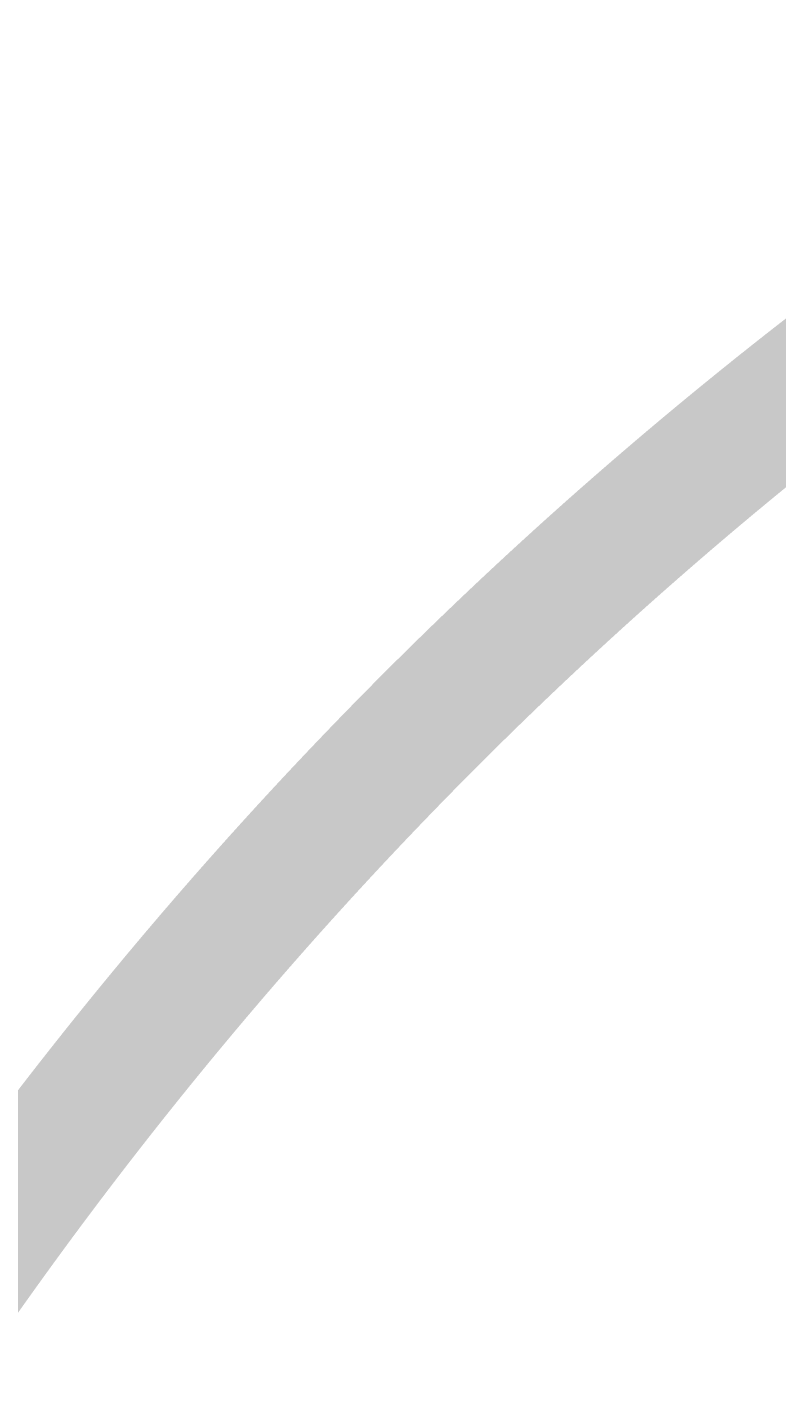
# Model space of a CAD drawing. Header units: inches. Extents: x -1574 to 492, y -294 to 234.
# Drawn here: x -736.261 to -735.552, y -147.172 to -145.886 of the extents above; entities that cross this region are included whole.
import ezdxf

# ---------------------------------------------------------------- set-up
doc = ezdxf.new("R2010")
doc.units = ezdxf.units.IN
doc.header["$MEASUREMENT"] = 0
doc.layers.add('EXTERIOR DIMS', color=7, linetype='Continuous')
doc.layers.add('EXTERIOR ELEC EQUIP', color=190, linetype='Continuous')
doc.styles.get("Standard").update_dxf_attribs({"font": 'ARIAL.TTF'})
doc.dimstyles.get("Standard").update_dxf_attribs({"dimtxt": 0.18, "dimasz": 0.18, "dimexe": 0.18, "dimexo": 0.0625, "dimgap": 0.09, "dimtad": 0, "dimtih": 1, "dimtoh": 1, "dimdec": 4, "dimzin": 0, "dimdsep": 46, "dimtxsty": 'Standard', "dimcen": 0.09, "dimadec": 0, "dimazin": 0, "dimtfac": 1, "dimtdec": 4, "dimtofl": 0, "dimtmove": 0, "dimatfit": 3, "dimfxl": 0, "dimtolj": 1, "dimtzin": 0, "dimarcsym": 0})

# ---------------------------------------------------------------- blocks, each defined once
blk = doc.blocks.new('*D95')
at = {"layer": 'Defpoints', "color": 0, "transparency": 16777216}
for p in [(-797.4576, -71.9047), (-797.4576, -114.9002), (-730.293, -152.1456)]:
    blk.add_point(p, dxfattribs=at)
at = {"layer": 'EXTERIOR DIMS', "color": 0, "lineweight": -2, "transparency": 16777216}
for p, q in [((-797.4576, -114.8377), (-797.4576, -71.7247)), ((-730.293, -152.0831), (-730.293, -71.7247)), ((-797.2776, -71.9047), (-764.2872, -71.9047)), ((-730.473, -71.9047), (-763.4633, -71.9047))]:
    blk.add_line(p, q, dxfattribs=at)
at = {"layer": 'EXTERIOR DIMS', "color": 0, "transparency": 16777216}
for points in [[(-797.2776, -71.8747), (-797.2776, -71.9347), (-797.4576, -71.9047)], [(-730.473, -71.8747), (-730.473, -71.9347), (-730.293, -71.9047)]]:
    blk.add_solid(points, dxfattribs=at)
at = {"layer": 'EXTERIOR DIMS', "color": 0, "transparency": 16777216, "insert": (-763.8753, -71.9047), "char_height": 0.18, "attachment_point": 5}
blk.add_mtext('\\A1;5\'-7 {\\H0.7x;\\S1/4;}"', dxfattribs=at)

msp = doc.modelspace()

# ---------------------------------------------------------------- linework, layer by layer
at = {"layer": 'EXTERIOR ELEC EQUIP', "color": 60, "const_width": 0.125}
msp.add_lwpolyline([(-736.32375, -147.07012), (-736.32327, -147.06944), (-736.32278, -147.06875), (-736.3223, -147.06806), (-736.32181, -147.06737), (-736.32132, -147.06669), (-736.32084, -147.066), (-736.32035, -147.06531), (-736.31987, -147.06463), (-736.31938, -147.06394), (-736.3189, -147.06325), (-736.31841, -147.06257), (-736.31792, -147.06188), (-736.31744, -147.06119), (-736.31695, -147.06051), (-736.31646, -147.05982), (-736.31598, -147.05914), (-736.31549, -147.05845), (-736.315, -147.05777), (-736.31452, -147.05708), (-736.31403, -147.0564), (-736.31354, -147.05571), (-736.31306, -147.05503), (-736.31257, -147.05434), (-736.31208, -147.05366), (-736.3116, -147.05297), (-736.31111, -147.05229), (-736.31062, -147.05161), (-736.31013, -147.05092), (-736.30965, -147.05024), (-736.30916, -147.04956), (-736.30867, -147.04887), (-736.30818, -147.04819), (-736.30769, -147.04751), (-736.30721, -147.04683), (-736.30672, -147.04614), (-736.30623, -147.04546), (-736.30574, -147.04478), (-736.30525, -147.0441), (-736.30476, -147.04341), (-736.30427, -147.04273), (-736.30379, -147.04205), (-736.3033, -147.04137), (-736.30281, -147.04069), (-736.30232, -147.04001), (-736.30183, -147.03933), (-736.30134, -147.03865), (-736.30085, -147.03796), (-736.30036, -147.03728), (-736.29987, -147.0366), (-736.29938, -147.03592), (-736.29889, -147.03524), (-736.2984, -147.03456), (-736.29791, -147.03388), (-736.29742, -147.0332), (-736.29693, -147.03253), (-736.29644, -147.03185), (-736.29595, -147.03117), (-736.29546, -147.03049), (-736.29497, -147.02981), (-736.29448, -147.02913), (-736.29399, -147.02845), (-736.2935, -147.02777), (-736.29301, -147.0271), (-736.29252, -147.02642), (-736.29203, -147.02574), (-736.29153, -147.02506), (-736.29104, -147.02438), (-736.29055, -147.02371), (-736.29006, -147.02303), (-736.28957, -147.02235), (-736.28908, -147.02168), (-736.28859, -147.021), (-736.28809, -147.02032), (-736.2876, -147.01965), (-736.28711, -147.01897), (-736.28662, -147.01829), (-736.28613, -147.01762), (-736.28563, -147.01694), (-736.28514, -147.01627), (-736.28465, -147.01559), (-736.28416, -147.01492), (-736.28366, -147.01424), (-736.28317, -147.01357), (-736.28268, -147.01289), (-736.28218, -147.01222), (-736.28169, -147.01154), (-736.2812, -147.01087), (-736.28071, -147.01019), (-736.28021, -147.00952), (-736.27972, -147.00885), (-736.27923, -147.00817), (-736.27873, -147.0075), (-736.27824, -147.00683), (-736.27774, -147.00615), (-736.27725, -147.00548), (-736.27676, -147.00481), (-736.27626, -147.00413), (-736.27577, -147.00346), (-736.27527, -147.00279), (-736.27478, -147.00212), (-736.27429, -147.00144), (-736.27379, -147.00077), (-736.2733, -147.0001), (-736.2728, -146.99943), (-736.27231, -146.99876), (-736.27181, -146.99809), (-736.27132, -146.99741), (-736.27082, -146.99674), (-736.27033, -146.99607), (-736.26983, -146.9954), (-736.26934, -146.99473), (-736.26884, -146.99406), (-736.26835, -146.99339), (-736.26785, -146.99272), (-736.26735, -146.99205), (-736.26686, -146.99138), (-736.26636, -146.99071), (-736.26587, -146.99004), (-736.26537, -146.98937), (-736.26487, -146.9887), (-736.26438, -146.98803), (-736.26388, -146.98736), (-736.26339, -146.9867), (-736.26289, -146.98603), (-736.26239, -146.98536), (-736.2619, -146.98469), (-736.2614, -146.98402), (-736.2609, -146.98335), (-736.2604, -146.98269), (-736.25991, -146.98202), (-736.25941, -146.98135), (-736.25891, -146.98068), (-736.25842, -146.98002), (-736.25792, -146.97935), (-736.25742, -146.97868), (-736.25692, -146.97802), (-736.25643, -146.97735), (-736.25593, -146.97668), (-736.25543, -146.97602), (-736.25493, -146.97535), (-736.25443, -146.97469), (-736.25394, -146.97402), (-736.25344, -146.97335), (-736.25294, -146.97269), (-736.25244, -146.97202), (-736.25194, -146.97136), (-736.25144, -146.97069), (-736.25094, -146.97003), (-736.25045, -146.96936), (-736.24995, -146.9687), (-736.24945, -146.96803), (-736.24895, -146.96737), (-736.24845, -146.96671), (-736.24795, -146.96604), (-736.24745, -146.96538), (-736.24695, -146.96471), (-736.24645, -146.96405), (-736.24595, -146.96339), (-736.24545, -146.96272), (-736.24495, -146.96206), (-736.24445, -146.9614), (-736.24395, -146.96074), (-736.24345, -146.96007), (-736.24295, -146.95941), (-736.24245, -146.95875), (-736.24195, -146.95809), (-736.24145, -146.95743), (-736.24095, -146.95676), (-736.24045, -146.9561), (-736.23995, -146.95544), (-736.23945, -146.95478), (-736.23895, -146.95412), (-736.23845, -146.95346), (-736.23795, -146.9528), (-736.23744, -146.95214), (-736.23694, -146.95148), (-736.23644, -146.95081), (-736.23594, -146.95015), (-736.23544, -146.94949), (-736.23494, -146.94883), (-736.23444, -146.94818), (-736.23393, -146.94752), (-736.23343, -146.94686), (-736.23293, -146.9462), (-736.23243, -146.94554), (-736.23193, -146.94488), (-736.23142, -146.94422), (-736.23092, -146.94356), (-736.23042, -146.9429), (-736.22992, -146.94224), (-736.22941, -146.94159), (-736.22891, -146.94093), (-736.22841, -146.94027), (-736.2279, -146.93961), (-736.2274, -146.93896), (-736.2269, -146.9383), (-736.2264, -146.93764), (-736.22589, -146.93698), (-736.22539, -146.93633), (-736.22489, -146.93567), (-736.22438, -146.93501), (-736.22388, -146.93436), (-736.22337, -146.9337), (-736.22287, -146.93304), (-736.22237, -146.93239), (-736.22186, -146.93173), (-736.22136, -146.93108), (-736.22085, -146.93042), (-736.22035, -146.92977), (-736.21985, -146.92911), (-736.21934, -146.92846), (-736.21884, -146.9278), (-736.21833, -146.92715), (-736.21783, -146.92649), (-736.21732, -146.92584), (-736.21682, -146.92518), (-736.21631, -146.92453), (-736.21581, -146.92387), (-736.2153, -146.92322), (-736.2148, -146.92257), (-736.21429, -146.92191), (-736.21379, -146.92126), (-736.21328, -146.92061), (-736.21277, -146.91995), (-736.21227, -146.9193), (-736.21176, -146.91865), (-736.21126, -146.91799), (-736.21075, -146.91734), (-736.21024, -146.91669), (-736.20974, -146.91604), (-736.20923, -146.91539), (-736.20873, -146.91473), (-736.20822, -146.91408), (-736.20771, -146.91343), (-736.20721, -146.91278), (-736.2067, -146.91213), (-736.20619, -146.91148), (-736.20569, -146.91083), (-736.20518, -146.91017), (-736.20467, -146.90952), (-736.20416, -146.90887), (-736.20366, -146.90822), (-736.20315, -146.90757), (-736.20264, -146.90692), (-736.20213, -146.90627), (-736.20163, -146.90562), (-736.20112, -146.90497), (-736.20061, -146.90432), (-736.2001, -146.90368), (-736.19959, -146.90303), (-736.19909, -146.90238), (-736.19858, -146.90173), (-736.19807, -146.90108), (-736.19756, -146.90043), (-736.19705, -146.89978), (-736.19654, -146.89913), (-736.19604, -146.89849), (-736.19553, -146.89784), (-736.19502, -146.89719), (-736.19451, -146.89654), (-736.194, -146.8959), (-736.19349, -146.89525), (-736.19298, -146.8946), (-736.19247, -146.89395), (-736.19196, -146.89331), (-736.19145, -146.89266), (-736.19094, -146.89201), (-736.19043, -146.89137), (-736.18992, -146.89072), (-736.18941, -146.89008), (-736.18891, -146.88943), (-736.18839, -146.88878), (-736.18788, -146.88814), (-736.18737, -146.88749), (-736.18686, -146.88685), (-736.18635, -146.8862), (-736.18584, -146.88556), (-736.18533, -146.88491), (-736.18482, -146.88427), (-736.18431, -146.88362), (-736.1838, -146.88298), (-736.18329, -146.88234), (-736.18278, -146.88169), (-736.18227, -146.88105), (-736.18176, -146.8804), (-736.18125, -146.87976), (-736.18073, -146.87912), (-736.18022, -146.87847), (-736.17971, -146.87783), (-736.1792, -146.87719), (-736.17869, -146.87654), (-736.17818, -146.8759), (-736.17766, -146.87526), (-736.17715, -146.87462), (-736.17664, -146.87397), (-736.17613, -146.87333), (-736.17561, -146.87269), (-736.1751, -146.87205), (-736.17459, -146.87141), (-736.17408, -146.87077), (-736.17356, -146.87012), (-736.17305, -146.86948), (-736.17254, -146.86884), (-736.17203, -146.8682), (-736.17151, -146.86756), (-736.171, -146.86692), (-736.17049, -146.86628), (-736.16997, -146.86564), (-736.16946, -146.865), (-736.16895, -146.86436), (-736.16843, -146.86372), (-736.16792, -146.86308), (-736.16741, -146.86244), (-736.16689, -146.8618), (-736.16638, -146.86116), (-736.16586, -146.86052), (-736.16535, -146.85988), (-736.16484, -146.85925), (-736.16432, -146.85861), (-736.16381, -146.85797), (-736.16329, -146.85733), (-736.16278, -146.85669), (-736.16226, -146.85605), (-736.16175, -146.85542), (-736.16123, -146.85478), (-736.16072, -146.85414), (-736.1602, -146.8535), (-736.15969, -146.85287), (-736.15917, -146.85223), (-736.15866, -146.85159), (-736.15814, -146.85096), (-736.15763, -146.85032), (-736.15711, -146.84968), (-736.1566, -146.84905), (-736.15608, -146.84841), (-736.15557, -146.84777), (-736.15505, -146.84714), (-736.15453, -146.8465), (-736.15402, -146.84587), (-736.1535, -146.84523), (-736.15298, -146.8446), (-736.15247, -146.84396), (-736.15195, -146.84333), (-736.15144, -146.84269), (-736.15092, -146.84206), (-736.1504, -146.84142), (-736.14989, -146.84079), (-736.14937, -146.84015), (-736.14885, -146.83952), (-736.14833, -146.83889), (-736.14782, -146.83825), (-736.1473, -146.83762), (-736.14678, -146.83698), (-736.14627, -146.83635), (-736.14575, -146.83572), (-736.14523, -146.83509), (-736.14471, -146.83445), (-736.14419, -146.83382), (-736.14368, -146.83319), (-736.14316, -146.83255), (-736.14264, -146.83192), (-736.14212, -146.83129), (-736.1416, -146.83066), (-736.14109, -146.83003), (-736.14057, -146.8294), (-736.14005, -146.82876), (-736.13953, -146.82813), (-736.13901, -146.8275), (-736.13849, -146.82687), (-736.13797, -146.82624), (-736.13746, -146.82561), (-736.13694, -146.82498), (-736.13642, -146.82435), (-736.1359, -146.82372), (-736.13538, -146.82309), (-736.13486, -146.82246), (-736.13434, -146.82183), (-736.13382, -146.8212), (-736.1333, -146.82057), (-736.13278, -146.81994), (-736.13226, -146.81931), (-736.13174, -146.81868), (-736.13122, -146.81805), (-736.1307, -146.81742), (-736.13018, -146.81679), (-736.12966, -146.81617), (-736.12914, -146.81554), (-736.12862, -146.81491), (-736.1281, -146.81428), (-736.12758, -146.81365), (-736.12706, -146.81303), (-736.12654, -146.8124), (-736.12602, -146.81177), (-736.12549, -146.81114), (-736.12497, -146.81052), (-736.12445, -146.80989), (-736.12393, -146.80926), (-736.12341, -146.80864), (-736.12289, -146.80801), (-736.12237, -146.80738), (-736.12185, -146.80676), (-736.12132, -146.80613), (-736.1208, -146.8055), (-736.12028, -146.80488), (-736.11976, -146.80425), (-736.11924, -146.80363), (-736.11871, -146.803), (-736.11819, -146.80238), (-736.11767, -146.80175), (-736.11715, -146.80113), (-736.11662, -146.8005), (-736.1161, -146.79988), (-736.11558, -146.79925), (-736.11506, -146.79863), (-736.11453, -146.79801), (-736.11401, -146.79738), (-736.11349, -146.79676), (-736.11296, -146.79613), (-736.11244, -146.79551), (-736.11192, -146.79489), (-736.11139, -146.79426), (-736.11087, -146.79364), (-736.11035, -146.79302), (-736.10982, -146.7924), (-736.1093, -146.79177), (-736.10878, -146.79115), (-736.10825, -146.79053), (-736.10773, -146.78991), (-736.1072, -146.78928), (-736.10668, -146.78866), (-736.10616, -146.78804), (-736.10563, -146.78742), (-736.10511, -146.7868), (-736.10458, -146.78618), (-736.10406, -146.78555), (-736.10353, -146.78493), (-736.10301, -146.78431), (-736.10248, -146.78369), (-736.10196, -146.78307), (-736.10143, -146.78245), (-736.10091, -146.78183), (-736.10038, -146.78121), (-736.09986, -146.78059), (-736.09933, -146.77997), (-736.09881, -146.77935), (-736.09828, -146.77873), (-736.09775, -146.77811), (-736.09723, -146.77749), (-736.0967, -146.77687), (-736.09618, -146.77626), (-736.09565, -146.77564), (-736.09512, -146.77502), (-736.0946, -146.7744), (-736.09407, -146.77378), (-736.09355, -146.77316), (-736.09302, -146.77255), (-736.09249, -146.77193), (-736.09197, -146.77131), (-736.09144, -146.77069), (-736.09091, -146.77007), (-736.09038, -146.76946), (-736.08986, -146.76884), (-736.08933, -146.76822), (-736.0888, -146.76761), (-736.08828, -146.76699), (-736.08775, -146.76637), (-736.08722, -146.76576), (-736.08669, -146.76514), (-736.08617, -146.76452), (-736.08564, -146.76391), (-736.08511, -146.76329), (-736.08458, -146.76268), (-736.08405, -146.76206), (-736.08353, -146.76145), (-736.083, -146.76083), (-736.08247, -146.76022), (-736.08194, -146.7596), (-736.08141, -146.75899), (-736.08088, -146.75837), (-736.08036, -146.75776), (-736.07983, -146.75714), (-736.0793, -146.75653), (-736.07877, -146.75592), (-736.07824, -146.7553), (-736.07771, -146.75469), (-736.07718, -146.75407), (-736.07665, -146.75346), (-736.07612, -146.75285), (-736.07559, -146.75223), (-736.07506, -146.75162), (-736.07453, -146.75101), (-736.07401, -146.7504), (-736.07348, -146.74978), (-736.07295, -146.74917), (-736.07242, -146.74856), (-736.07189, -146.74795), (-736.07136, -146.74734), (-736.07082, -146.74672), (-736.07029, -146.74611), (-736.06976, -146.7455), (-736.06923, -146.74489), (-736.0687, -146.74428), (-736.06817, -146.74367), (-736.06764, -146.74306), (-736.06711, -146.74245), (-736.06658, -146.74184), (-736.06605, -146.74122), (-736.06552, -146.74061), (-736.06499, -146.74), (-736.06446, -146.73939), (-736.06392, -146.73878), (-736.06339, -146.73817), (-736.06286, -146.73757), (-736.06233, -146.73696), (-736.0618, -146.73635), (-736.06127, -146.73574), (-736.06073, -146.73513), (-736.0602, -146.73452), (-736.05967, -146.73391), (-736.05914, -146.7333), (-736.05861, -146.73269), (-736.05807, -146.73209), (-736.05754, -146.73148), (-736.05701, -146.73087), (-736.05648, -146.73026), (-736.05594, -146.72965), (-736.05541, -146.72905), (-736.05488, -146.72844), (-736.05434, -146.72783), (-736.05381, -146.72723), (-736.05328, -146.72662), (-736.05274, -146.72601), (-736.05221, -146.72541), (-736.05168, -146.7248), (-736.05114, -146.72419), (-736.05061, -146.72359), (-736.05008, -146.72298), (-736.04954, -146.72237), (-736.04901, -146.72177), (-736.04848, -146.72116), (-736.04794, -146.72056), (-736.04741, -146.71995), (-736.04687, -146.71935), (-736.04634, -146.71874), (-736.0458, -146.71814), (-736.04527, -146.71753), (-736.04474, -146.71693), (-736.0442, -146.71632), (-736.04367, -146.71572), (-736.04313, -146.71512), (-736.0426, -146.71451), (-736.04206, -146.71391), (-736.04153, -146.7133), (-736.04099, -146.7127), (-736.04046, -146.7121), (-736.03992, -146.71149), (-736.03939, -146.71089), (-736.03885, -146.71029), (-736.03831, -146.70969), (-736.03778, -146.70908), (-736.03724, -146.70848), (-736.03671, -146.70788), (-736.03617, -146.70728), (-736.03563, -146.70667), (-736.0351, -146.70607), (-736.03456, -146.70547), (-736.03403, -146.70487), (-736.03349, -146.70427), (-736.03295, -146.70367), (-736.03242, -146.70307), (-736.03188, -146.70246), (-736.03134, -146.70186), (-736.03081, -146.70126), (-736.03027, -146.70066), (-736.02973, -146.70006), (-736.0292, -146.69946), (-736.02866, -146.69886), (-736.02812, -146.69826), (-736.02758, -146.69766), (-736.02705, -146.69706), (-736.02651, -146.69646), (-736.02597, -146.69586), (-736.02543, -146.69526), (-736.0249, -146.69466), (-736.02436, -146.69407), (-736.02382, -146.69347), (-736.02328, -146.69287), (-736.02274, -146.69227), (-736.02221, -146.69167), (-736.02167, -146.69107), (-736.02113, -146.69047), (-736.02059, -146.68988), (-736.02005, -146.68928), (-736.01951, -146.68868), (-736.01897, -146.68808), (-736.01844, -146.68749), (-736.0179, -146.68689), (-736.01736, -146.68629), (-736.01682, -146.6857), (-736.01628, -146.6851), (-736.01574, -146.6845), (-736.0152, -146.68391), (-736.01466, -146.68331), (-736.01412, -146.68271), (-736.01358, -146.68212), (-736.01304, -146.68152), (-736.0125, -146.68093), (-736.01196, -146.68033), (-736.01142, -146.67973), (-736.01088, -146.67914), (-736.01034, -146.67854), (-736.0098, -146.67795), (-736.00926, -146.67735), (-736.00872, -146.67676), (-736.00818, -146.67616), (-736.00764, -146.67557), (-736.0071, -146.67498), (-736.00656, -146.67438), (-736.00602, -146.67379), (-736.00548, -146.67319), (-736.00494, -146.6726), (-736.0044, -146.67201), (-736.00385, -146.67141), (-736.00331, -146.67082), (-736.00277, -146.67023), (-736.00223, -146.66963), (-736.00169, -146.66904), (-736.00115, -146.66845), (-736.00061, -146.66786), (-736.00006, -146.66726), (-735.99952, -146.66667), (-735.99898, -146.66608), (-735.99844, -146.66549), (-735.9979, -146.6649), (-735.99735, -146.6643), (-735.99681, -146.66371), (-735.99627, -146.66312), (-735.99573, -146.66253), (-735.99518, -146.66194), (-735.99464, -146.66135), (-735.9941, -146.66076), (-735.99356, -146.66017), (-735.99301, -146.65958), (-735.99247, -146.65899), (-735.99193, -146.65839), (-735.99138, -146.6578), (-735.99084, -146.65721), (-735.9903, -146.65663), (-735.98975, -146.65604), (-735.98921, -146.65545), (-735.98867, -146.65486), (-735.98812, -146.65427), (-735.98758, -146.65368), (-735.98703, -146.65309), (-735.98649, -146.6525), (-735.98595, -146.65191), (-735.9854, -146.65132), (-735.98486, -146.65074), (-735.98431, -146.65015), (-735.98377, -146.64956), (-735.98323, -146.64897), (-735.98268, -146.64838), (-735.98214, -146.6478), (-735.98159, -146.64721), (-735.98105, -146.64662), (-735.9805, -146.64603), (-735.97996, -146.64545), (-735.97941, -146.64486), (-735.97887, -146.64427), (-735.97832, -146.64369), (-735.97778, -146.6431), (-735.97723, -146.64251), (-735.97668, -146.64193), (-735.97614, -146.64134), (-735.97559, -146.64076), (-735.97505, -146.64017), (-735.9745, -146.63958), (-735.97396, -146.639), (-735.97341, -146.63841), (-735.97286, -146.63783), (-735.97232, -146.63724), (-735.97177, -146.63666), (-735.97122, -146.63607), (-735.97068, -146.63549), (-735.97013, -146.6349), (-735.96959, -146.63432), (-735.96904, -146.63374), (-735.96849, -146.63315), (-735.96794, -146.63257), (-735.9674, -146.63198), (-735.96685, -146.6314), (-735.9663, -146.63082), (-735.96576, -146.63023), (-735.96521, -146.62965), (-735.96466, -146.62907), (-735.96411, -146.62849), (-735.96357, -146.6279), (-735.96302, -146.62732), (-735.96247, -146.62674), (-735.96192, -146.62616), (-735.96138, -146.62557), (-735.96083, -146.62499), (-735.96028, -146.62441), (-735.95973, -146.62383), (-735.95918, -146.62325), (-735.95863, -146.62266), (-735.95809, -146.62208), (-735.95754, -146.6215), (-735.95699, -146.62092), (-735.95644, -146.62034), (-735.95589, -146.61976), (-735.95534, -146.61918), (-735.95479, -146.6186), (-735.95424, -146.61802), (-735.9537, -146.61744), (-735.95315, -146.61686), (-735.9526, -146.61628), (-735.95205, -146.6157), (-735.9515, -146.61512), (-735.95095, -146.61454), (-735.9504, -146.61396), (-735.94985, -146.61338), (-735.9493, -146.6128), (-735.94875, -146.61222), (-735.9482, -146.61165), (-735.94765, -146.61107), (-735.9471, -146.61049), (-735.94655, -146.60991), (-735.946, -146.60933), (-735.94545, -146.60875), (-735.9449, -146.60818), (-735.94435, -146.6076), (-735.9438, -146.60702), (-735.94325, -146.60644), (-735.94269, -146.60587), (-735.94214, -146.60529), (-735.94159, -146.60471), (-735.94104, -146.60414), (-735.94049, -146.60356), (-735.93994, -146.60298), (-735.93939, -146.60241), (-735.93884, -146.60183), (-735.93828, -146.60125), (-735.93773, -146.60068), (-735.93718, -146.6001), (-735.93663, -146.59953), (-735.93608, -146.59895), (-735.93553, -146.59838), (-735.93497, -146.5978), (-735.93442, -146.59722), (-735.93387, -146.59665), (-735.93332, -146.59607), (-735.93276, -146.5955), (-735.93221, -146.59493), (-735.93166, -146.59435), (-735.93111, -146.59378), (-735.93055, -146.5932), (-735.93, -146.59263), (-735.92945, -146.59206), (-735.9289, -146.59148), (-735.92834, -146.59091), (-735.92779, -146.59033), (-735.92724, -146.58976), (-735.92668, -146.58919), (-735.92613, -146.58862), (-735.92558, -146.58804), (-735.92502, -146.58747), (-735.92447, -146.5869), (-735.92391, -146.58632), (-735.92336, -146.58575), (-735.92281, -146.58518), (-735.92225, -146.58461), (-735.9217, -146.58404), (-735.92114, -146.58346), (-735.92059, -146.58289), (-735.92004, -146.58232), (-735.91948, -146.58175), (-735.91893, -146.58118), (-735.91837, -146.58061), (-735.91782, -146.58004), (-735.91726, -146.57947), (-735.91671, -146.5789), (-735.91615, -146.57833), (-735.9156, -146.57776), (-735.91504, -146.57719), (-735.91449, -146.57662), (-735.91393, -146.57605), (-735.91338, -146.57548), (-735.91282, -146.57491), (-735.91227, -146.57434), (-735.91171, -146.57377), (-735.91115, -146.5732), (-735.9106, -146.57263), (-735.91004, -146.57206), (-735.90949, -146.57149), (-735.90893, -146.57092), (-735.90837, -146.57036), (-735.90782, -146.56979), (-735.90726, -146.56922), (-735.90671, -146.56865), (-735.90615, -146.56808), (-735.90559, -146.56752), (-735.90504, -146.56695), (-735.90448, -146.56638), (-735.90392, -146.56581), (-735.90337, -146.56525), (-735.90281, -146.56468), (-735.90225, -146.56411), (-735.90169, -146.56355), (-735.90114, -146.56298), (-735.90058, -146.56241), (-735.90002, -146.56185), (-735.89946, -146.56128), (-735.89891, -146.56071), (-735.89835, -146.56015), (-735.89779, -146.55958), (-735.89723, -146.55902), (-735.89668, -146.55845), (-735.89612, -146.55789), (-735.89556, -146.55732), (-735.895, -146.55676), (-735.89444, -146.55619), (-735.89389, -146.55563), (-735.89333, -146.55506), (-735.89277, -146.5545), (-735.89221, -146.55393), (-735.89165, -146.55337), (-735.89109, -146.5528), (-735.89053, -146.55224), (-735.88997, -146.55168), (-735.88942, -146.55111), (-735.88886, -146.55055), (-735.8883, -146.54999), (-735.88774, -146.54942), (-735.88718, -146.54886), (-735.88662, -146.5483), (-735.88606, -146.54773), (-735.8855, -146.54717), (-735.88494, -146.54661), (-735.88438, -146.54605), (-735.88382, -146.54548), (-735.88326, -146.54492), (-735.8827, -146.54436), (-735.88214, -146.5438), (-735.88158, -146.54324), (-735.88102, -146.54268), (-735.88046, -146.54211), (-735.8799, -146.54155), (-735.87934, -146.54099), (-735.87878, -146.54043), (-735.87822, -146.53987), (-735.87766, -146.53931), (-735.8771, -146.53875), (-735.87653, -146.53819), (-735.87597, -146.53763), (-735.87541, -146.53707), (-735.87485, -146.53651), (-735.87429, -146.53595), (-735.87373, -146.53539), (-735.87317, -146.53483), (-735.8726, -146.53427), (-735.87204, -146.53371), (-735.87148, -146.53315), (-735.87092, -146.53259), (-735.87036, -146.53203), (-735.8698, -146.53148), (-735.86923, -146.53092), (-735.86867, -146.53036), (-735.86811, -146.5298), (-735.86755, -146.52924), (-735.86698, -146.52868), (-735.86642, -146.52813), (-735.86586, -146.52757), (-735.8653, -146.52701), (-735.86473, -146.52645), (-735.86417, -146.5259), (-735.86361, -146.52534), (-735.86305, -146.52478), (-735.86248, -146.52423), (-735.86192, -146.52367), (-735.86136, -146.52311), (-735.86079, -146.52256), (-735.86023, -146.522), (-735.85967, -146.52144), (-735.8591, -146.52089), (-735.85854, -146.52033), (-735.85797, -146.51978), (-735.85741, -146.51922), (-735.85685, -146.51866), (-735.85628, -146.51811), (-735.85572, -146.51755), (-735.85515, -146.517), (-735.85459, -146.51644), (-735.85403, -146.51589), (-735.85346, -146.51533), (-735.8529, -146.51478), (-735.85233, -146.51423), (-735.85177, -146.51367), (-735.8512, -146.51312), (-735.85064, -146.51256), (-735.85007, -146.51201), (-735.84951, -146.51146), (-735.84894, -146.5109), (-735.84838, -146.51035), (-735.84781, -146.5098), (-735.84725, -146.50924), (-735.84668, -146.50869), (-735.84612, -146.50814), (-735.84555, -146.50759), (-735.84498, -146.50703), (-735.84442, -146.50648), (-735.84385, -146.50593), (-735.84329, -146.50538), (-735.84272, -146.50482), (-735.84215, -146.50427), (-735.84159, -146.50372), (-735.84102, -146.50317), (-735.84046, -146.50262), (-735.83989, -146.50207), (-735.83932, -146.50151), (-735.83876, -146.50096), (-735.83819, -146.50041), (-735.83762, -146.49986), (-735.83706, -146.49931), (-735.83649, -146.49876), (-735.83592, -146.49821), (-735.83535, -146.49766), (-735.83479, -146.49711), (-735.83422, -146.49656), (-735.83365, -146.49601), (-735.83309, -146.49546), (-735.83252, -146.49491), (-735.83195, -146.49436), (-735.83138, -146.49381), (-735.83081, -146.49326), (-735.83025, -146.49272), (-735.82968, -146.49217), (-735.82911, -146.49162), (-735.82854, -146.49107), (-735.82797, -146.49052), (-735.82741, -146.48997), (-735.82684, -146.48943), (-735.82627, -146.48888), (-735.8257, -146.48833), (-735.82513, -146.48778), (-735.82456, -146.48723), (-735.82399, -146.48669), (-735.82343, -146.48614), (-735.82286, -146.48559), (-735.82229, -146.48505), (-735.82172, -146.4845), (-735.82115, -146.48395), (-735.82058, -146.48341), (-735.82001, -146.48286), (-735.81944, -146.48231), (-735.81887, -146.48177), (-735.8183, -146.48122), (-735.81773, -146.48068), (-735.81716, -146.48013), (-735.81659, -146.47958), (-735.81602, -146.47904), (-735.81545, -146.47849), (-735.81488, -146.47795), (-735.81431, -146.4774), (-735.81374, -146.47686), (-735.81317, -146.47631), (-735.8126, -146.47577), (-735.81203, -146.47522), (-735.81146, -146.47468), (-735.81089, -146.47414), (-735.81032, -146.47359), (-735.80975, -146.47305), (-735.80918, -146.4725), (-735.80861, -146.47196), (-735.80803, -146.47142), (-735.80746, -146.47087), (-735.80689, -146.47033), (-735.80632, -146.46979), (-735.80575, -146.46924), (-735.80518, -146.4687), (-735.80461, -146.46816), (-735.80403, -146.46762), (-735.80346, -146.46707), (-735.80289, -146.46653), (-735.80232, -146.46599), (-735.80175, -146.46545), (-735.80117, -146.46491), (-735.8006, -146.46436), (-735.80003, -146.46382), (-735.79946, -146.46328), (-735.79888, -146.46274), (-735.79831, -146.4622), (-735.79774, -146.46166), (-735.79717, -146.46112), (-735.79659, -146.46058), (-735.79602, -146.46004), (-735.79545, -146.45949), (-735.79488, -146.45895), (-735.7943, -146.45841), (-735.79373, -146.45787), (-735.79316, -146.45733), (-735.79258, -146.45679), (-735.79201, -146.45625), (-735.79144, -146.45572), (-735.79086, -146.45518), (-735.79029, -146.45464), (-735.78971, -146.4541), (-735.78914, -146.45356), (-735.78857, -146.45302), (-735.78799, -146.45248), (-735.78742, -146.45194), (-735.78684, -146.4514), (-735.78627, -146.45087), (-735.7857, -146.45033), (-735.78512, -146.44979), (-735.78455, -146.44925), (-735.78397, -146.44871), (-735.7834, -146.44818), (-735.78282, -146.44764), (-735.78225, -146.4471), (-735.78167, -146.44656), (-735.7811, -146.44603), (-735.78052, -146.44549), (-735.77995, -146.44495), (-735.77937, -146.44442), (-735.7788, -146.44388), (-735.77822, -146.44334), (-735.77765, -146.44281), (-735.77707, -146.44227), (-735.77649, -146.44174), (-735.77592, -146.4412), (-735.77534, -146.44066), (-735.77477, -146.44013), (-735.77419, -146.43959), (-735.77361, -146.43906), (-735.77304, -146.43852), (-735.77246, -146.43799), (-735.77189, -146.43745), (-735.77131, -146.43692), (-735.77073, -146.43638), (-735.77016, -146.43585), (-735.76958, -146.43532), (-735.769, -146.43478), (-735.76843, -146.43425), (-735.76785, -146.43371), (-735.76727, -146.43318), (-735.76669, -146.43265), (-735.76612, -146.43211), (-735.76554, -146.43158), (-735.76496, -146.43105), (-735.76439, -146.43051), (-735.76381, -146.42998), (-735.76323, -146.42945), (-735.76265, -146.42892), (-735.76207, -146.42838), (-735.7615, -146.42785), (-735.76092, -146.42732), (-735.76034, -146.42679), (-735.75976, -146.42625), (-735.75918, -146.42572), (-735.75861, -146.42519), (-735.75803, -146.42466), (-735.75745, -146.42413), (-735.75687, -146.4236), (-735.75629, -146.42306), (-735.75571, -146.42253), (-735.75514, -146.422), (-735.75456, -146.42147), (-735.75398, -146.42094), (-735.7534, -146.42041), (-735.75282, -146.41988), (-735.75224, -146.41935), (-735.75166, -146.41882), (-735.75108, -146.41829), (-735.7505, -146.41776), (-735.74992, -146.41723), (-735.74934, -146.4167), (-735.74876, -146.41617), (-735.74818, -146.41564), (-735.7476, -146.41511), (-735.74702, -146.41459), (-735.74644, -146.41406), (-735.74586, -146.41353), (-735.74528, -146.413), (-735.7447, -146.41247), (-735.74412, -146.41194), (-735.74354, -146.41141), (-735.74296, -146.41089), (-735.74238, -146.41036), (-735.7418, -146.40983), (-735.74122, -146.4093), (-735.74064, -146.40878), (-735.74006, -146.40825), (-735.73948, -146.40772), (-735.7389, -146.40719), (-735.73832, -146.40667), (-735.73773, -146.40614), (-735.73715, -146.40561), (-735.73657, -146.40509), (-735.73599, -146.40456), (-735.73541, -146.40403), (-735.73483, -146.40351), (-735.73425, -146.40298), (-735.73366, -146.40246), (-735.73308, -146.40193), (-735.7325, -146.4014), (-735.73192, -146.40088), (-735.73134, -146.40035), (-735.73075, -146.39983), (-735.73017, -146.3993), (-735.72959, -146.39878), (-735.72901, -146.39825), (-735.72842, -146.39773), (-735.72784, -146.39721), (-735.72726, -146.39668), (-735.72668, -146.39616), (-735.72609, -146.39563), (-735.72551, -146.39511), (-735.72493, -146.39458), (-735.72434, -146.39406), (-735.72376, -146.39354), (-735.72318, -146.39301), (-735.72259, -146.39249), (-735.72201, -146.39197), (-735.72143, -146.39144), (-735.72084, -146.39092), (-735.72026, -146.3904), (-735.71968, -146.38988), (-735.71909, -146.38935), (-735.71851, -146.38883), (-735.71792, -146.38831), (-735.71734, -146.38779), (-735.71676, -146.38727), (-735.71617, -146.38674), (-735.71559, -146.38622), (-735.715, -146.3857), (-735.71442, -146.38518), (-735.71383, -146.38466), (-735.71325, -146.38414), (-735.71266, -146.38362), (-735.71208, -146.38309), (-735.71149, -146.38257), (-735.71091, -146.38205), (-735.71032, -146.38153), (-735.70974, -146.38101), (-735.70915, -146.38049), (-735.70857, -146.37997), (-735.70798, -146.37945), (-735.7074, -146.37893), (-735.70681, -146.37841), (-735.70623, -146.37789), (-735.70564, -146.37737), (-735.70506, -146.37686), (-735.70447, -146.37634), (-735.70388, -146.37582), (-735.7033, -146.3753), (-735.70271, -146.37478), (-735.70213, -146.37426), (-735.70154, -146.37374), (-735.70095, -146.37322), (-735.70037, -146.37271), (-735.69978, -146.37219), (-735.69919, -146.37167), (-735.69861, -146.37115), (-735.69802, -146.37063), (-735.69743, -146.37012), (-735.69685, -146.3696), (-735.69626, -146.36908), (-735.69567, -146.36857), (-735.69508, -146.36805), (-735.6945, -146.36753), (-735.69391, -146.36702), (-735.69332, -146.3665), (-735.69274, -146.36598), (-735.69215, -146.36547), (-735.69156, -146.36495), (-735.69097, -146.36443), (-735.69038, -146.36392), (-735.6898, -146.3634), (-735.68921, -146.36289), (-735.68862, -146.36237), (-735.68803, -146.36186), (-735.68744, -146.36134), (-735.68686, -146.36083), (-735.68627, -146.36031), (-735.68568, -146.3598), (-735.68509, -146.35928), (-735.6845, -146.35877), (-735.68391, -146.35825), (-735.68332, -146.35774), (-735.68274, -146.35722), (-735.68215, -146.35671), (-735.68156, -146.3562), (-735.68097, -146.35568), (-735.68038, -146.35517), (-735.67979, -146.35465), (-735.6792, -146.35414), (-735.67861, -146.35363), (-735.67802, -146.35312), (-735.67743, -146.3526), (-735.67684, -146.35209), (-735.67625, -146.35158), (-735.67566, -146.35106), (-735.67507, -146.35055), (-735.67448, -146.35004), (-735.67389, -146.34953), (-735.6733, -146.34902), (-735.67271, -146.3485), (-735.67212, -146.34799), (-735.67153, -146.34748), (-735.67094, -146.34697), (-735.67035, -146.34646), (-735.66976, -146.34595), (-735.66917, -146.34544), (-735.66858, -146.34492), (-735.66799, -146.34441), (-735.6674, -146.3439), (-735.6668, -146.34339), (-735.66621, -146.34288), (-735.66562, -146.34237), (-735.66503, -146.34186), (-735.66444, -146.34135), (-735.66385, -146.34084), (-735.66326, -146.34033), (-735.66267, -146.33982), (-735.66207, -146.33931), (-735.66148, -146.3388), (-735.66089, -146.33829), (-735.6603, -146.33779), (-735.65971, -146.33728), (-735.65911, -146.33677), (-735.65852, -146.33626), (-735.65793, -146.33575), (-735.65734, -146.33524), (-735.65674, -146.33473), (-735.65615, -146.33423), (-735.65556, -146.33372), (-735.65497, -146.33321), (-735.65437, -146.3327), (-735.65378, -146.33219), (-735.65319, -146.33169), (-735.6526, -146.33118), (-735.652, -146.33067), (-735.65141, -146.33016), (-735.65082, -146.32966), (-735.65022, -146.32915), (-735.64963, -146.32864), (-735.64904, -146.32814), (-735.64844, -146.32763), (-735.64785, -146.32713), (-735.64725, -146.32662), (-735.64666, -146.32611), (-735.64607, -146.32561), (-735.64547, -146.3251), (-735.64488, -146.3246), (-735.64428, -146.32409), (-735.64369, -146.32358), (-735.6431, -146.32308), (-735.6425, -146.32257), (-735.64191, -146.32207), (-735.64131, -146.32156), (-735.64072, -146.32106), (-735.64012, -146.32056), (-735.63953, -146.32005), (-735.63893, -146.31955), (-735.63834, -146.31904), (-735.63774, -146.31854), (-735.63715, -146.31803), (-735.63655, -146.31753), (-735.63596, -146.31703), (-735.63536, -146.31652), (-735.63477, -146.31602), (-735.63417, -146.31552), (-735.63358, -146.31501), (-735.63298, -146.31451), (-735.63239, -146.31401), (-735.63179, -146.31351), (-735.63119, -146.313), (-735.6306, -146.3125), (-735.63, -146.312), (-735.62941, -146.3115), (-735.62881, -146.31099), (-735.62821, -146.31049), (-735.62762, -146.30999), (-735.62702, -146.30949), (-735.62642, -146.30899), (-735.62583, -146.30849), (-735.62523, -146.30798), (-735.62463, -146.30748), (-735.62404, -146.30698), (-735.62344, -146.30648), (-735.62284, -146.30598), (-735.62225, -146.30548), (-735.62165, -146.30498), (-735.62105, -146.30448), (-735.62045, -146.30398), (-735.61986, -146.30348), (-735.61926, -146.30298), (-735.61866, -146.30248), (-735.61806, -146.30198), (-735.61747, -146.30148), (-735.61687, -146.30098), (-735.61627, -146.30048), (-735.61567, -146.29998), (-735.61507, -146.29948), (-735.61448, -146.29898), (-735.61388, -146.29848), (-735.61328, -146.29799), (-735.61268, -146.29749), (-735.61208, -146.29699), (-735.61148, -146.29649), (-735.61089, -146.29599), (-735.61029, -146.2955), (-735.60969, -146.295), (-735.60909, -146.2945), (-735.60849, -146.294), (-735.60789, -146.2935), (-735.60729, -146.29301), (-735.60669, -146.29251), (-735.60609, -146.29201), (-735.60549, -146.29152), (-735.6049, -146.29102), (-735.6043, -146.29052), (-735.6037, -146.29003), (-735.6031, -146.28953), (-735.6025, -146.28903), (-735.6019, -146.28854), (-735.6013, -146.28804), (-735.6007, -146.28755), (-735.6001, -146.28705), (-735.5995, -146.28655), (-735.5989, -146.28606), (-735.5983, -146.28556), (-735.5977, -146.28507), (-735.5971, -146.28457), (-735.5965, -146.28408), (-735.59589, -146.28358), (-735.59529, -146.28309), (-735.59469, -146.28259), (-735.59409, -146.2821), (-735.59349, -146.2816), (-735.59289, -146.28111), (-735.59229, -146.28062), (-735.59169, -146.28012), (-735.59109, -146.27963), (-735.59049, -146.27913), (-735.58988, -146.27864), (-735.58928, -146.27815), (-735.58868, -146.27765), (-735.58808, -146.27716), (-735.58748, -146.27667), (-735.58688, -146.27618), (-735.58627, -146.27568), (-735.58567, -146.27519), (-735.58507, -146.2747), (-735.58447, -146.27421), (-735.58387, -146.27371), (-735.58326, -146.27322), (-735.58266, -146.27273), (-735.58206, -146.27224), (-735.58146, -146.27175), (-735.58085, -146.27125), (-735.58025, -146.27076), (-735.57965, -146.27027), (-735.57905, -146.26978), (-735.57844, -146.26929), (-735.57784, -146.2688), (-735.57724, -146.26831), (-735.57663, -146.26782), (-735.57603, -146.26733), (-735.57543, -146.26684), (-735.57482, -146.26635), (-735.57422, -146.26586), (-735.57362, -146.26537), (-735.57301, -146.26488), (-735.57241, -146.26439), (-735.57181, -146.2639), (-735.5712, -146.26341), (-735.5706, -146.26292), (-735.56999, -146.26243), (-735.56939, -146.26194), (-735.56879, -146.26145), (-735.56818, -146.26096), (-735.56758, -146.26047), (-735.56697, -146.25998), (-735.56637, -146.25949), (-735.56576, -146.25901), (-735.56516, -146.25852), (-735.56455, -146.25803), (-735.56395, -146.25754), (-735.56334, -146.25705), (-735.56274, -146.25657), (-735.56213, -146.25608), (-735.56153, -146.25559), (-735.56092, -146.2551), (-735.56032, -146.25462), (-735.55971, -146.25413), (-735.55911, -146.25364), (-735.5585, -146.25316), (-735.5579, -146.25267), (-735.55729, -146.25218), (-735.55669, -146.2517), (-735.55608, -146.25121), (-735.55547, -146.25072), (-735.55487, -146.25024), (-735.55426, -146.24975), (-735.55366, -146.24927), (-735.55305, -146.24878), (-735.55244, -146.2483), (-735.55184, -146.24781), (-735.55123, -146.24733), (-735.55062, -146.24684), (-735.55002, -146.24636), (-735.54941, -146.24587), (-735.5488, -146.24539), (-735.5482, -146.2449), (-735.54759, -146.24442), (-735.54698, -146.24393), (-735.54638, -146.24345), (-735.54577, -146.24296), (-735.54516, -146.24248), (-735.54455, -146.242), (-735.54395, -146.24151), (-735.54334, -146.24103), (-735.54273, -146.24055), (-735.54212, -146.24006), (-735.54152, -146.23958), (-735.54091, -146.2391), (-735.5403, -146.23861), (-735.53969, -146.23813), (-735.53908, -146.23765), (-735.53848, -146.23717), (-735.53787, -146.23668), (-735.53726, -146.2362), (-735.53665, -146.23572), (-735.53604, -146.23524), (-735.53543, -146.23475), (-735.53483, -146.23427), (-735.53422, -146.23379), (-735.53361, -146.23331), (-735.533, -146.23283), (-735.53239, -146.23235), (-735.53178, -146.23187), (-735.53117, -146.23138), (-735.53056, -146.2309), (-735.52995, -146.23042), (-735.52935, -146.22994), (-735.52874, -146.22946), (-735.52813, -146.22898), (-735.52752, -146.2285), (-735.52691, -146.22802), (-735.5263, -146.22754), (-735.52569, -146.22706), (-735.52508, -146.22658), (-735.52447, -146.2261), (-735.52386, -146.22562), (-735.52325, -146.22514), (-735.52264, -146.22466), (-735.52203, -146.22419), (-735.52142, -146.22371), (-735.52081, -146.22323), (-735.5202, -146.22275), (-735.51959, -146.22227), (-735.51898, -146.22179), (-735.51837, -146.22131), (-735.51775, -146.22084), (-735.51714, -146.22036), (-735.51653, -146.21988), (-735.51592, -146.2194), (-735.51531, -146.21892), (-735.5147, -146.21845), (-735.51409, -146.21797), (-735.51348, -146.21749), (-735.51287, -146.21701), (-735.51225, -146.21654), (-735.51164, -146.21606), (-735.51103, -146.21558), (-735.51042, -146.21511), (-735.50981, -146.21463), (-735.5092, -146.21415), (-735.50858, -146.21368), (-735.50797, -146.2132), (-735.50736, -146.21273), (-735.50675, -146.21225), (-735.50613, -146.21177), (-735.50552, -146.2113), (-735.50491, -146.21082), (-735.5043, -146.21035), (-735.50368, -146.20987), (-735.50307, -146.2094), (-735.50246, -146.20892), (-735.50185, -146.20845), (-735.50123, -146.20797), (-735.50062, -146.2075), (-735.50001, -146.20702), (-735.49939, -146.20655), (-735.49878, -146.20608), (-735.49817, -146.2056), (-735.49755, -146.20513), (-735.49694, -146.20465), (-735.49633, -146.20418), (-735.49571, -146.20371), (-735.4951, -146.20323), (-735.49449, -146.20276), (-735.49387, -146.20229), (-735.49326, -146.20181), (-735.49265, -146.20134), (-735.49203, -146.20087), (-735.49142, -146.2004), (-735.4908, -146.19992), (-735.49019, -146.19945), (-735.48957, -146.19898), (-735.48896, -146.19851)], dxfattribs=at)

# ---------------------------------------------------------------- dimensions: what is measured, and where the dimension line sits
at = {"layer": 'EXTERIOR DIMS'}
dim = msp.add_linear_dim(base=(-797.45758, -71.9047), p1=(-730.29296, -152.14558), p2=(-797.45758, -114.90018), text='5\'-7 {\\H0.7x;\\S1/4;}"', dimstyle='Standard', dxfattribs=at)
dim.commit()
dim.dimension.update_dxf_attribs({"geometry": '*D95', "text_midpoint": (-763.87527, -71.9047)})

doc.saveas('drawing.dxf')
